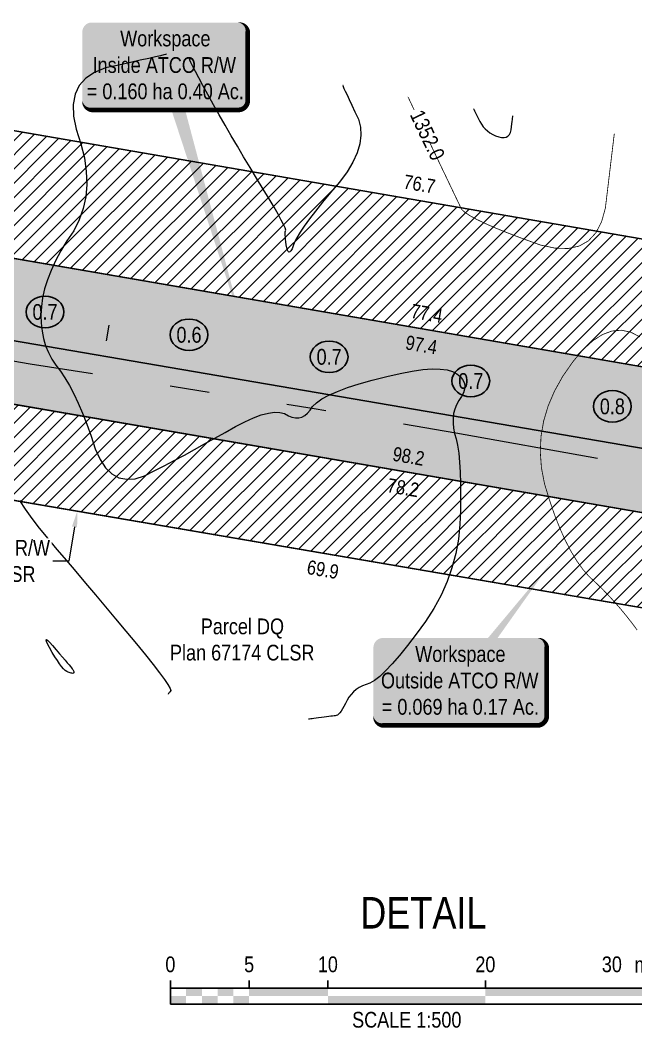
# Model space of a CAD drawing. Extents: x 602200 to 604568, y 5669458 to 5671879.
# Drawn here: x 603284.1 to 603323.1, y 5669473.9 to 5669537.9 of the extents above; entities that cross this region are included whole.
import ezdxf
from ezdxf.enums import TextEntityAlignment as Align

# ---------------------------------------------------------------- set-up
doc = ezdxf.new("R2010")
doc.units = 0
doc.header["$LTSCALE"] = 5
doc.header["$PDSIZE"] = 0.5
doc.linetypes.add('CENTERLINEX33', pattern=[6.5, 2.5, -1, 0.5, -1, 0.5, -1])
doc.layers.get('Defpoints').update_dxf_attribs({"color": 9})
for name, color, linetype in [('C-RW', 13, 'Continuous'), ('DETAIL-T', 7, 'Continuous'), ('F-RW', 190, 'Continuous'), ('L-TITLEDB-T', 4, 'Continuous'), ('P-ELEVATION', 7, 'Continuous'), ('P-TEMP WITHIN RW-H', 254, 'Continuous'), ('P-TEMP WITHIN-BLACK', 5, 'Continuous'), ('P-TEMP-ATCO PIPELINES', 104, 'Continuous'), ('P-TEMP-ATCO PIPELINES-H', 71, 'Continuous'), ('P-TEMP-BLOCKS', 250, 'Continuous')]:
    doc.layers.add(name, color=color, linetype=linetype)
for name, color, linetype, lineweight in [('C-RW-T', 13, 'Continuous', 9), ('EXISTING PIPE (EXIST OR HP)', 240, 'CENTERLINEX33', 20), ('F-RW-T', 190, 'Continuous', 9)]:
    doc.layers.add(name, color=color, linetype=linetype, lineweight=lineweight)
doc.layers.add('C-TOPO-MAJR', color=7, linetype='Continuous', lineweight=15, true_color=0xd3aa5f)
doc.layers.add('C-TOPO-MINR', color=7, linetype='Continuous', lineweight=13, true_color=0xe9d5af)
doc.layers.add('C-TOPO-MAJR-TEXT', color=7, linetype='Continuous', true_color=0x644b1b)
doc.styles.add('1.0', font='ARIALN.TTF', dxfattribs={"height": 1})
doc.styles.add('80', font='ARIALN.TTF', dxfattribs={"height": 10})
doc.styles.add('80CG', font='ARIALN.TTF', dxfattribs={"height": 10})
doc.styles.add('80L', font='ARIALN.TTF', dxfattribs={"height": 10})
doc.dimstyles.new('Compass 500', dxfattribs={"dimscale": 0.5, "dimtxt": 0.9, "dimasz": 2, "dimexe": 0.2, "dimexo": 0.0625, "dimgap": 0.5, "dimtad": 0, "dimtih": 1, "dimtoh": 1, "dimzin": 0, "dimdsep": 46, "dimtxsty": '1.0', "dimcen": 0.1, "dimse1": 1, "dimse2": 1, "dimclrd": 256, "dimclrt": 256, "dimaunit": 1, "dimadec": 4, "dimazin": 0, "dimtfac": 0.06, "dimtofl": 0, "dimtmove": 0, "dimatfit": 0, "dimfxl": 0.2, "dimtolj": 1, "dimtzin": 0, "dimlwd": -1, "dimarcsym": 0})

# ---------------------------------------------------------------- blocks, each defined once
blk = doc.blocks.new('*U71')
h = blk.add_hatch(color=255)
edge = h.paths.add_edge_path()
edge.add_line((-46.5, -28.5), (46.5, -28.5))
edge.add_arc((46.5, -22.5), 6, 270, 360)
edge.add_line((52.5, -22.5), (52.5, 21))
edge.add_arc((46.5, 21), 6, 0, 90)
edge.add_line((46.5, 27), (-46.5, 27))
edge.add_arc((-46.5, 21), 6, 90, 180)
edge.add_line((-52.5, 21), (-52.5, -22.5))
edge.add_arc((-46.5, -22.5), 6, 180, 270)
at = {"color": 8, "true_color": 0x787878, "flags": 128}
blk.add_lwpolyline([(-46.5, -28.5, 3, 3, 0), (46.5, -28.5, 3, 3, 0.414214), (52.5, -22.5, 3, 3, 0), (52.5, 21, 3, 0, 0.414214), (46.5, 27, 0, 0, 0), (-46.5, 27, 0, 0, 0.414214), (-52.5, 21, 0, 0, 0), (-52.5, -22.5, 0, 3, 0.414214)], format="xyseb", close=True, dxfattribs=at)
blk.add_lwpolyline([(50.38, -170.34, 0, 10, 0), (0, 0, 5, 5, 0)], format="xyseb", dxfattribs=at)
at = {"color": 8, "true_color": 0x787878, "style": '80'}
blk.add_attdef('ENTER_TEXT_001', (-35.99, -5), '', height=10, dxfattribs=at)
blk = doc.blocks.new('*U36')
at = {"color": 0}
for p, q in [((-150, 0), (-150, 15)), ((-100, 10), (-100, 15)), ((-50, 10), (-50, 15)), ((50, 10), (50, 15)), ((150.24, 0), (150.24, 15)), ((-150, 10), (150.24, 10)), ((-150, 0), (150.24, 0))]:
    blk.add_line(p, q, dxfattribs=at)
for points in [[(-140, 10), (-130, 10), (-140, 5), (-130, 5)], [(-120, 10), (-110, 10), (-120, 5), (-110, 5)], [(-100, 10), (-50, 10), (-100, 5), (-50, 5)], [(50, 10), (150.24, 10), (50, 5), (150.24, 5)], [(-150, 5), (-140, 5), (-150, 0), (-140, 0)], [(-130, 5), (-120, 5), (-130, 0), (-120, 0)], [(-110, 5), (-100, 5), (-110, 0), (-100, 0)], [(-50, 5), (50, 5), (-50, 0), (50, 0)]]:
    blk.add_solid(points, dxfattribs=at)
at = {"color": 0, "style": '80'}
blk.add_text('metres', height=10, dxfattribs=at).set_placement((162.24, 20), align=Align.CENTER)
at = {"color": 0, "char_height": 10, "style": '80'}
for s, insert, attachment_point in [('0', (-150, 30.21), 2), ('5', (-100, 30.21), 2), ('10', (-50, 30.21), 2), ('20', (50, 30.21), 2), ('30', (136.7, 30.22), 3), ('SCALE 1:500', (0.12, -5), 2)]:
    blk.add_mtext(s, dxfattribs=dict(at, insert=insert, attachment_point=attachment_point))
blk = doc.blocks.new('*D68')
at = {"layer": 'C-RW-T', "transparency": 16777216}
for p, q in [((603249.305, 5669529.665), (603249.475, 5669530.651)), ((603247.412, 5669518.692), (603246.019, 5669510.611)), ((603246.019, 5669510.611), (603245.019, 5669510.611))]:
    blk.add_line(p, q, dxfattribs=at)
for points in [[(603249.141, 5669529.693), (603249.469, 5669529.637), (603249.135, 5669528.68)], [(603247.248, 5669518.72), (603247.577, 5669518.663), (603247.582, 5669519.677)]]:
    blk.add_solid(points, dxfattribs=at)
at = {"layer": 'Defpoints', "color": 0, "transparency": 16777216}
for p in [(603249.135, 5669528.68), (603330.306, 5669514.68), (603328.753, 5669505.677)]:
    blk.add_point(p, dxfattribs=at)
at = {"layer": 'C-RW-T', "transparency": 16777216, "insert": (603240.236, 5669510.611), "char_height": 1, "attachment_point": 5, "style": '1.0', "bg_fill": 3, "box_fill_scale": 1.1, "bg_fill_color": 256, "bg_fill_true_color": 13158600, "bg_fill_transparency": 0}
blk.add_mtext('\\A1;ATCO\\P9.14 P/L R/W\\PPlan 41153 CLSR', dxfattribs=at)
blk = doc.blocks.new('*D69')
at = {"layer": 'Defpoints', "color": 0, "transparency": 16777216}
for p in [(603276.894, 5669518.657), (603275.202, 5669508.805), (603287.698, 5669506.659)]:
    blk.add_point(p, dxfattribs=at)
at = {"layer": 'F-RW-T', "transparency": 16777216}
for p, q in [((603289.559, 5669517.496), (603289.728, 5669518.482)), ((603287.528, 5669505.673), (603287.156, 5669503.507)), ((603287.156, 5669503.507), (603286.156, 5669503.507))]:
    blk.add_line(p, q, dxfattribs=at)
for points in [[(603289.395, 5669517.525), (603289.723, 5669517.468), (603289.39, 5669516.511)], [(603287.364, 5669505.702), (603287.693, 5669505.645), (603287.698, 5669506.659)]]:
    blk.add_solid(points, dxfattribs=at)
at = {"layer": 'F-RW-T', "transparency": 16777216, "insert": (603280.465, 5669503.507), "char_height": 1, "attachment_point": 5, "style": '1.0', "bg_fill": 3, "box_fill_scale": 1.1, "bg_fill_color": 256, "bg_fill_true_color": 13158600, "bg_fill_transparency": 0}
blk.add_mtext('\\A1;10.00 Sewer P/L R/W\\PPlan 67701 CLSR', dxfattribs=at)
blk = doc.blocks.new('*U44')
at = {"layer": 'P-ELEVATION'}
h = blk.add_hatch(color=111, dxfattribs=at)
h.dxf.hatch_style = 1
edge = h.paths.add_edge_path()
edge.add_ellipse((0, 0), major_axis=(-12, 0), ratio=0.833333, start_angle=0, end_angle=360)
at = {"layer": 'P-ELEVATION', "color": 7, "flags": 128}
blk.add_lwpolyline([(0, 0, 12.5, 0, 0), (-9.49, -32.85, 0, 0, 0)], format="xyseb", dxfattribs=at)
at = {"layer": 'P-ELEVATION', "color": 7}
blk.add_ellipse((0, 0), major_axis=(-12, 0), ratio=0.833333, dxfattribs=at)
at = {"layer": 'P-ELEVATION', "style": '80'}
blk.add_attdef('ELEVATION', text='', height=10, dxfattribs=at).set_placement((0, 0), align=Align.MIDDLE_CENTER)
blk = doc.blocks.new('*U76')
h = blk.add_hatch(color=255)
edge = h.paths.add_edge_path()
edge.add_line((-49, -28.5), (49, -28.5))
edge.add_arc((49, -22.5), 6, 270, 360)
edge.add_line((55, -22.5), (55, 21))
edge.add_arc((49, 21), 6, 0, 90)
edge.add_line((49, 27), (-49, 27))
edge.add_arc((-49, 21), 6, 90, 180)
edge.add_line((-55, 21), (-55, -22.5))
edge.add_arc((-49, -22.5), 6, 180, 270)
at = {"color": 104, "flags": 128}
blk.add_lwpolyline([(58.11, 75.37, 0, 7.5, 0), (0, 0, 0, 0, 0)], format="xyseb", dxfattribs=at)
blk.add_lwpolyline([(-49, -28.5, 3, 3, 0), (49, -28.5, 3, 3, 0.414214), (55, -22.5, 3, 3, 0), (55, 21, 3, 0, 0.414214), (49, 27, 0, 0, 0), (-49, 27, 0, 0, 0.414214), (-55, 21, 0, 0, 0), (-55, -22.5, 0, 3, 0.414214)], format="xyseb", close=True, dxfattribs=at)
at = {"color": 104, "style": '80'}
blk.add_attdef('ENTER_TEXT_001', (-26.85, -4.92), '', height=10, dxfattribs=at)

msp = doc.modelspace()

# ---------------------------------------------------------------- hatches: boundary and pattern name
at = {"layer": 'P-TEMP WITHIN RW-H'}
h = msp.add_hatch(color=256, dxfattribs=at)
h.dxf.hatch_style = 1
h.paths.add_polyline_path([(603251.869, 5669528.208), (603250.317, 5669519.205), (603270.031, 5669515.805), (603347.082, 5669502.516), (603423.394, 5669502.723), (603425.638, 5669509.164), (603426.596, 5669511.902), (603406.596, 5669511.839), (603347.85, 5669511.654), (603271.581, 5669524.808)])
at = {"layer": 'P-TEMP-ATCO PIPELINES-H'}
h = msp.add_hatch(dxfattribs=at)
h.set_pattern_fill('ANSI31', color=256, scale=0.2)
h.paths.add_polyline_path([(603271.581, 5669524.808), (603347.85, 5669511.654), (603406.596, 5669511.839), (603409.396, 5669519.848), (603399.396, 5669519.816), (603348.522, 5669519.656), (603272.938, 5669532.692)])
h = msp.add_hatch(dxfattribs=at)
h.set_pattern_fill('ANSI31', color=256, scale=0.2)
h.paths.add_polyline_path([(603402.13, 5669498.873), (603403.406, 5669502.708), (603347.082, 5669502.516), (603270.031, 5669515.805), (603269.008, 5669509.863), (603337.907, 5669498.07)])

# ---------------------------------------------------------------- linework, layer by layer
at = {"layer": 'C-RW'}
for points in [[(603434.463, 5669511.927), (603347.85, 5669511.654), (603237.077, 5669530.759)], [(603434.491, 5669502.791), (603347.082, 5669502.516), (603235.578, 5669521.747)]]:
    msp.add_lwpolyline(points, dxfattribs=at)
at = {"layer": 'C-TOPO-MAJR', "const_width": 0.05, "flags": 128}
for points in [[(603308.707, 5669532.969), (603308.707, 5669532.969), (603308.707, 5669532.969), (603308.707, 5669532.969), (603308.706, 5669532.968), (603308.705, 5669532.968), (603308.704, 5669532.967), (603308.702, 5669532.967), (603308.701, 5669532.966), (603308.699, 5669532.965), (603308.745, 5669532.865), (603308.838, 5669532.665), (603308.98, 5669532.366), (603309.169, 5669531.967), (603309.406, 5669531.468), (603309.69, 5669530.87), (603310.023, 5669530.173), (603310.403, 5669529.376), (603310.745, 5669528.658), (603311.05, 5669528.019), (603311.317, 5669527.46), (603311.546, 5669526.98), (603311.737, 5669526.579), (603311.891, 5669526.257), (603312.006, 5669526.014), (603312.084, 5669525.851), (603312.284, 5669525.661), (603312.606, 5669525.443), (603313.049, 5669525.199), (603313.614, 5669524.928), (603314.301, 5669524.629), (603315.11, 5669524.304), (603316.041, 5669523.952), (603317.093, 5669523.572), (603318.03, 5669523.371), (603318.851, 5669523.349), (603319.555, 5669523.505), (603320.145, 5669523.84), (603320.618, 5669524.353), (603320.975, 5669525.045), (603321.216, 5669525.915), (603321.342, 5669526.963), (603321.452, 5669527.881), (603321.546, 5669528.668), (603321.624, 5669529.323), (603321.687, 5669529.847), (603321.734, 5669530.241), (603321.766, 5669530.503), (603321.781, 5669530.634), (603321.781, 5669530.634)], [(603323.236, 5669499.119), (603322.886, 5669499.59), (603322.526, 5669500.048), (603322.159, 5669500.493), (603321.782, 5669500.924), (603321.396, 5669501.342), (603321.002, 5669501.747), (603320.599, 5669502.139), (603320.187, 5669502.517), (603319.787, 5669502.976), (603319.401, 5669503.515), (603319.027, 5669504.134), (603318.665, 5669504.833), (603318.317, 5669505.612), (603317.981, 5669506.471), (603317.658, 5669507.41), (603317.348, 5669508.43), (603317.157, 5669509.438), (603317.085, 5669510.434), (603317.132, 5669511.418), (603317.298, 5669512.391), (603317.584, 5669513.352), (603317.989, 5669514.301), (603318.513, 5669515.238), (603319.157, 5669516.163), (603319.791, 5669516.914), (603320.417, 5669517.489), (603321.033, 5669517.889), (603321.641, 5669518.113), (603322.24, 5669518.162), (603322.83, 5669518.036), (603323.411, 5669517.735)]]:
    msp.add_lwpolyline(points, dxfattribs=at)
at = {"layer": 'C-TOPO-MINR', "flags": 128}
for points in [[(603293.361, 5669535.71), (603293.361, 5669535.71), (603293.36, 5669535.709), (603293.357, 5669535.707), (603293.353, 5669535.704), (603293.348, 5669535.701), (603293.341, 5669535.696), (603293.333, 5669535.69), (603293.324, 5669535.684), (603293.313, 5669535.676), (603293.199, 5669535.646), (603292.981, 5669535.594), (603292.658, 5669535.52), (603292.232, 5669535.423), (603291.702, 5669535.304), (603291.069, 5669535.163), (603290.331, 5669535), (603289.49, 5669534.814), (603288.792, 5669534.536), (603288.238, 5669534.165), (603287.828, 5669533.702), (603287.561, 5669533.145), (603287.439, 5669532.497), (603287.46, 5669531.755), (603287.625, 5669530.922), (603287.933, 5669529.995), (603288.149, 5669529.103), (603288.271, 5669528.246), (603288.299, 5669527.424), (603288.235, 5669526.636), (603288.077, 5669525.882), (603287.826, 5669525.164), (603287.481, 5669524.48), (603287.043, 5669523.83), (603286.657, 5669523.194), (603286.322, 5669522.572), (603286.038, 5669521.963), (603285.807, 5669521.368), (603285.626, 5669520.787), (603285.498, 5669520.219), (603285.42, 5669519.664), (603285.395, 5669519.123), (603285.409, 5669518.604), (603285.463, 5669518.105), (603285.558, 5669517.629), (603285.692, 5669517.173), (603285.866, 5669516.739), (603286.081, 5669516.326), (603286.335, 5669515.935), (603286.629, 5669515.565), (603286.92, 5669515.14), (603287.206, 5669514.66), (603287.488, 5669514.125), (603287.766, 5669513.535), (603288.041, 5669512.89), (603288.311, 5669512.189), (603288.577, 5669511.434), (603288.839, 5669510.624), (603289.147, 5669509.955), (603289.501, 5669509.427), (603289.901, 5669509.041), (603290.347, 5669508.796), (603290.839, 5669508.693), (603291.377, 5669508.731), (603291.961, 5669508.91), (603292.59, 5669509.231), (603293.223, 5669509.559), (603293.858, 5669509.893), (603294.497, 5669510.234), (603295.138, 5669510.582), (603295.782, 5669510.937), (603296.429, 5669511.298), (603297.079, 5669511.666), (603297.732, 5669512.041), (603298.333, 5669512.352), (603298.883, 5669512.599), (603299.381, 5669512.781), (603299.827, 5669512.9), (603300.222, 5669512.954), (603300.565, 5669512.944), (603300.857, 5669512.871), (603301.097, 5669512.733), (603301.326, 5669512.642), (603301.544, 5669512.598), (603301.752, 5669512.601), (603301.949, 5669512.651), (603302.135, 5669512.748), (603302.311, 5669512.892), (603302.476, 5669513.083), (603302.63, 5669513.321), (603302.881, 5669513.559), (603303.228, 5669513.797), (603303.672, 5669514.036), (603304.213, 5669514.275), (603304.85, 5669514.514), (603305.585, 5669514.753), (603306.415, 5669514.993), (603307.343, 5669515.233), (603308.187, 5669515.423), (603308.949, 5669515.565), (603309.629, 5669515.658), (603310.225, 5669515.701), (603310.739, 5669515.696), (603311.17, 5669515.641), (603311.518, 5669515.537), (603311.784, 5669515.385), (603311.994, 5669515.219), (603312.149, 5669515.04), (603312.248, 5669514.849), (603312.291, 5669514.644), (603312.28, 5669514.427), (603312.212, 5669514.196), (603312.09, 5669513.953), (603311.911, 5669513.697), (603311.768, 5669513.43), (603311.661, 5669513.152), (603311.588, 5669512.865), (603311.551, 5669512.566), (603311.548, 5669512.258), (603311.582, 5669511.938), (603311.65, 5669511.609), (603311.753, 5669511.269), (603311.84, 5669510.853), (603311.911, 5669510.361), (603311.965, 5669509.793), (603312.003, 5669509.149), (603312.024, 5669508.43), (603312.029, 5669507.634), (603312.018, 5669506.763), (603311.99, 5669505.816), (603311.891, 5669504.885), (603311.721, 5669503.973), (603311.48, 5669503.077), (603311.168, 5669502.198), (603310.785, 5669501.337), (603310.331, 5669500.493), (603309.806, 5669499.665), (603309.211, 5669498.856), (603308.659, 5669498.137), (603308.151, 5669497.511), (603307.687, 5669496.975), (603307.268, 5669496.532), (603306.892, 5669496.18), (603306.561, 5669495.92), (603306.273, 5669495.751), (603306.03, 5669495.674), (603305.804, 5669495.58), (603305.596, 5669495.47), (603305.406, 5669495.343), (603305.234, 5669495.199), (603305.079, 5669495.038), (603304.942, 5669494.861), (603304.823, 5669494.667), (603304.722, 5669494.457), (603304.625, 5669494.271), (603304.533, 5669494.111), (603304.445, 5669493.977), (603304.362, 5669493.867), (603304.283, 5669493.783), (603304.209, 5669493.724), (603304.14, 5669493.691), (603304.075, 5669493.682), (603303.995, 5669493.672), (603303.901, 5669493.66), (603303.791, 5669493.646), (603303.667, 5669493.63), (603303.527, 5669493.612), (603303.373, 5669493.592), (603303.204, 5669493.571), (603303.02, 5669493.547), (603302.859, 5669493.526), (603302.721, 5669493.509), (603302.606, 5669493.494), (603302.514, 5669493.482), (603302.445, 5669493.473), (603302.399, 5669493.467), (603302.376, 5669493.465), (603302.376, 5669493.465)], [(603304.57, 5669533.708), (603304.57, 5669533.708), (603304.57, 5669533.708), (603304.569, 5669533.707), (603304.567, 5669533.706), (603304.565, 5669533.705), (603304.562, 5669533.704), (603304.558, 5669533.702), (603304.554, 5669533.701), (603304.55, 5669533.699), (603304.574, 5669533.638), (603304.627, 5669533.517), (603304.709, 5669533.338), (603304.82, 5669533.1), (603304.959, 5669532.803), (603305.128, 5669532.448), (603305.325, 5669532.033), (603305.551, 5669531.559), (603305.678, 5669531.061), (603305.705, 5669530.539), (603305.633, 5669529.993), (603305.461, 5669529.423), (603305.19, 5669528.828), (603304.82, 5669528.21), (603304.35, 5669527.568), (603303.781, 5669526.902), (603303.272, 5669526.29), (603302.824, 5669525.731), (603302.437, 5669525.227), (603302.11, 5669524.777), (603301.844, 5669524.38), (603301.638, 5669524.038), (603301.493, 5669523.749), (603301.408, 5669523.515), (603301.33, 5669523.334), (603301.259, 5669523.208), (603301.194, 5669523.136), (603301.136, 5669523.119), (603301.084, 5669523.155), (603301.039, 5669523.246), (603301, 5669523.391), (603300.968, 5669523.59), (603300.942, 5669523.771), (603300.922, 5669523.934), (603300.908, 5669524.078), (603300.901, 5669524.204), (603300.899, 5669524.311), (603300.903, 5669524.401), (603300.914, 5669524.471), (603300.931, 5669524.524), (603300.892, 5669524.656), (603300.799, 5669524.868), (603300.65, 5669525.159), (603300.447, 5669525.53), (603300.188, 5669525.981), (603299.875, 5669526.511), (603299.506, 5669527.121), (603299.082, 5669527.811), (603298.666, 5669528.495), (603298.259, 5669529.174), (603297.859, 5669529.847), (603297.468, 5669530.514), (603297.085, 5669531.176), (603296.71, 5669531.833), (603296.343, 5669532.484), (603295.984, 5669533.129), (603295.674, 5669533.694), (603295.411, 5669534.179), (603295.196, 5669534.585), (603295.03, 5669534.91), (603294.911, 5669535.155), (603294.841, 5669535.32), (603294.818, 5669535.406), (603294.844, 5669535.411), (603294.866, 5669535.416), (603294.885, 5669535.419), (603294.901, 5669535.423), (603294.914, 5669535.425), (603294.923, 5669535.427), (603294.93, 5669535.429), (603294.933, 5669535.429), (603294.933, 5669535.429)], [(603312.853, 5669532.229), (603312.853, 5669532.229), (603312.864, 5669532.206), (603312.886, 5669532.16), (603312.918, 5669532.092), (603312.962, 5669532), (603313.016, 5669531.886), (603313.082, 5669531.749), (603313.158, 5669531.589), (603313.245, 5669531.406), (603313.347, 5669531.238), (603313.462, 5669531.082), (603313.592, 5669530.941), (603313.736, 5669530.813), (603313.894, 5669530.7), (603314.067, 5669530.6), (603314.253, 5669530.514), (603314.454, 5669530.441), (603314.633, 5669530.403), (603314.789, 5669530.398), (603314.924, 5669530.428), (603315.036, 5669530.491), (603315.126, 5669530.589), (603315.195, 5669530.72), (603315.241, 5669530.886), (603315.264, 5669531.085), (603315.285, 5669531.26), (603315.303, 5669531.409), (603315.318, 5669531.534), (603315.33, 5669531.633), (603315.339, 5669531.708), (603315.345, 5669531.758), (603315.348, 5669531.783), (603315.348, 5669531.783)], [(603284.034, 5669507.355), (603284.398, 5669506.797), (603284.817, 5669506.207), (603285.292, 5669505.585), (603285.824, 5669504.932), (603286.411, 5669504.247), (603287.007, 5669503.548), (603287.614, 5669502.835), (603288.23, 5669502.106), (603288.855, 5669501.364), (603289.491, 5669500.607), (603290.136, 5669499.836), (603290.79, 5669499.05), (603291.454, 5669498.249), (603292.03, 5669497.543), (603292.519, 5669496.931), (603292.919, 5669496.412), (603293.232, 5669495.988), (603293.457, 5669495.658), (603293.594, 5669495.421), (603293.643, 5669495.279), (603293.605, 5669495.23), (603293.571, 5669495.188), (603293.542, 5669495.152), (603293.518, 5669495.121), (603293.499, 5669495.097), (603293.484, 5669495.079), (603293.475, 5669495.067), (603293.47, 5669495.061), (603293.47, 5669495.061)], [(603286.117, 5669497.697), (603285.94, 5669498.005), (603285.814, 5669498.24), (603285.74, 5669498.404), (603285.717, 5669498.494), (603285.745, 5669498.512), (603285.824, 5669498.458), (603285.955, 5669498.331), (603286.137, 5669498.132), (603286.37, 5669497.86), (603286.579, 5669497.616), (603286.765, 5669497.399), (603286.927, 5669497.209), (603287.066, 5669497.046), (603287.181, 5669496.911), (603287.272, 5669496.804), (603287.34, 5669496.723), (603287.384, 5669496.67), (603287.42, 5669496.621), (603287.449, 5669496.576), (603287.471, 5669496.535), (603287.485, 5669496.499), (603287.491, 5669496.466), (603287.49, 5669496.438), (603287.482, 5669496.414), (603287.466, 5669496.393), (603287.441, 5669496.38), (603287.408, 5669496.374), (603287.366, 5669496.376), (603287.316, 5669496.384), (603287.258, 5669496.4), (603287.19, 5669496.422), (603287.115, 5669496.452), (603287.031, 5669496.489), (603286.935, 5669496.56), (603286.827, 5669496.664), (603286.708, 5669496.803), (603286.578, 5669496.975), (603286.436, 5669497.182), (603286.282, 5669497.422), (603286.117, 5669497.697)]]:
    msp.add_lwpolyline(points, dxfattribs=at)
at = {"layer": 'EXISTING PIPE (EXIST OR HP)', "flags": 128}
msp.add_lwpolyline([(603244.317, 5669523.068), (603252.74, 5669521.6), (603260.01, 5669520.407), (603267.353, 5669519.159), (603275.533, 5669517.587), (603284.705, 5669516.037), (603293.843, 5669514.585), (603302.736, 5669513.186), (603311.726, 5669511.654), (603320.711, 5669510.04), (603329.414, 5669508.541), (603337.772, 5669507.005), (603342.204, 5669506.203), (603345.115, 5669505.665), (603346.847, 5669505.334), (603347.791, 5669505.312), (603348.522, 5669505.593), (603349.128, 5669506.272), (603350.029, 5669506.696), (603351.248, 5669506.783), (603352.598, 5669506.871), (603354.111, 5669506.983), (603355.207, 5669506.979), (603356.072, 5669506.582), (603356.94, 5669505.989), (603358.317, 5669505.993), (603362.612, 5669506.182), (603366.975, 5669506.363), (603374.092, 5669506.776), (603382.324, 5669507.376), (603397.541, 5669508.443), (603406.034, 5669508.945), (603415.195, 5669509.63), (603427.341, 5669510.597)], dxfattribs=at)
at = {"layer": 'F-RW'}
msp.add_lwpolyline([(603234.579, 5669515.738), (603238.144, 5669515.146), (603337.907, 5669498.07), (603422.129, 5669499.124), (603425.638, 5669509.164), (603338.694, 5669508.076), (603239.83, 5669524.997, 0.001187), (603239.784, 5669525.005), (603236.218, 5669525.598)], format="xyb", dxfattribs=at)
at = {"layer": 'P-TEMP WITHIN-BLACK', "flags": 128}
msp.add_lwpolyline([(603251.869, 5669528.208), (603250.317, 5669519.205), (603270.031, 5669515.805), (603347.082, 5669502.516), (603423.394, 5669502.723), (603425.638, 5669509.164), (603426.596, 5669511.902), (603406.596, 5669511.839), (603347.85, 5669511.654), (603271.581, 5669524.808)], close=True, dxfattribs=at)
at = {"layer": 'P-TEMP-ATCO PIPELINES', "flags": 128}
for points in [[(603271.581, 5669524.808), (603347.85, 5669511.654), (603406.596, 5669511.839), (603409.396, 5669519.848), (603399.396, 5669519.816), (603348.522, 5669519.656), (603272.938, 5669532.692), (603271.581, 5669524.808)], [(603402.13, 5669498.873), (603403.406, 5669502.708), (603347.082, 5669502.516), (603270.031, 5669515.805), (603269.008, 5669509.863), (603337.907, 5669498.07)]]:
    msp.add_lwpolyline(points, close=True, dxfattribs=at)

# ---------------------------------------------------------------- block references
at = {"layer": 'DETAIL-T', "xscale": 0.09995214000000009, "yscale": 0.09995214000000009, "zscale": 0.09995214000000009}
msp.add_blockref('*U36', (603308.601, 5669475.376), dxfattribs=at)
at = {"layer": 'P-TEMP-BLOCKS', "color": 3}
ref = msp.add_blockref('*U71', (603293.272, 5669535.001), dxfattribs=dict(at, xscale=0.1, yscale=0.1, zscale=0.1))
ref.add_attrib('ENTER_TEXT_001', 'Workspace', (603290.424, 5669536.187), dxfattribs={"layer": '0', "color": 8, "true_color": 0x787878, "height": 1, "style": '80'})
ref.add_attrib('ENTER_TEXT_002', 'Inside ATCO R/W', (603288.671, 5669534.502), dxfattribs={"layer": '0', "color": 8, "true_color": 0x787878, "height": 1, "style": '80'})
ref.add_attrib('ENTER_TEXT_003', '= 0.160 ha 0.40 Ac.', (603288.305, 5669532.832), dxfattribs={"layer": '0', "color": 8, "true_color": 0x787878, "height": 1, "style": '80'})
ref = msp.add_blockref('*U76', (603311.996, 5669495.916), dxfattribs=dict(at, xscale=0.1000000000000002, yscale=0.1000000000000002, zscale=0.1000000000000002))
ref.add_attrib('ENTER_TEXT_001', 'Workspace', (603309.148, 5669497.102), dxfattribs={"layer": '0', "color": 104, "height": 1, "style": '80'})
ref.add_attrib('ENTER_TEXT_002', 'Outside ATCO R/W', (603306.975, 5669495.418), dxfattribs={"layer": '0', "color": 104, "height": 1, "style": '80'})
ref.add_attrib('ENTER_TEXT_003', '= 0.069 ha 0.17 Ac.', (603307.029, 5669493.747), dxfattribs={"layer": '0', "color": 104, "height": 1, "style": '80'})

# ---------------------------------------------------------------- texts
at = {"layer": 'DETAIL-T', "color": 3, "insert": (603309.666, 5669481.168), "char_height": 1.999, "width": 22.37509, "attachment_point": 5, "style": '80CG'}
msp.add_mtext('DETAIL', dxfattribs=at)
at = {"layer": 'L-TITLEDB-T', "insert": (603252.297, 5669499.857), "char_height": 1, "attachment_point": 1, "style": '80L'}
msp.add_mtext_dynamic_manual_height_columns('\\pi43.243;Parcel DQ\\P\\pi41.288;Plan 67174 CLSR', width=91.64161, gutter_width=50, heights=[0], dxfattribs=at)
at = {"layer": 'P-TEMP WITHIN-BLACK', "style": '80L'}
for s, p in [('97.4', (603309.543, 5669517.233)), ('98.2', (603308.729, 5669510.158))]:
    msp.add_text(s, height=0.9, rotation=350.2141, dxfattribs=at).set_placement(p, align=Align.MIDDLE)
at = {"layer": 'P-TEMP-ATCO PIPELINES', "style": '80L'}
for s, rotation, p in [('76.7', 350.2141, (603309.421, 5669527.443)), ('77.4', 350.2141, (603309.887, 5669519.229)), ('78.2', 350.2141, (603308.384, 5669508.163)), ('69.9', 350.28718, (603303.287, 5669502.968))]:
    msp.add_text(s, height=0.9, rotation=rotation, dxfattribs=at).set_placement(p, align=Align.MIDDLE)

# ---------------------------------------------------------------- next in the draw order: texts
at = {"layer": 'C-TOPO-MAJR-TEXT', "insert": (603309.642, 5669532.26, 1352), "char_height": 0.95, "width": 1.8793, "attachment_point": 1, "rotation": 295.50091, "style": '80L', "bg_fill": 3, "box_fill_scale": 1.15, "bg_fill_color": 256, "bg_fill_transparency": 0}
msp.add_mtext('1352.0', dxfattribs=at)

# ---------------------------------------------------------------- next in the draw order: dimensions: what is measured, and where the dimension line sits
at = {"layer": 'C-RW-T'}
dim = msp.add_linear_dim(base=(603249.135, 5669528.68), p1=(603328.753, 5669505.677), p2=(603330.306, 5669514.68), angle=80.2141, text='ATCO\\P9.14 P/L R/W\\PPlan 41153 CLSR', dimstyle='Compass 500', override={"dimtfill": 1}, dxfattribs=at)
dim.commit()
dim.dimension.update_dxf_attribs({"geometry": '*D68', "text_midpoint": (603240.236, 5669510.611), "dimtype": 161})

# ---------------------------------------------------------------- next in the draw order: block references
at = {"xscale": 0.1000000000000001, "yscale": 0.1000000000000001, "zscale": 0.1000000000000001}
for p, values in [((603294.792, 5669517.87), {'ELEVATION': '0.6'}), ((603303.685, 5669516.471), {'ELEVATION': '0.7'}), ((603312.675, 5669514.939), {'ELEVATION': '0.7'}), ((603321.66, 5669513.325), {'ELEVATION': '0.8'})]:
    msp.add_blockref('*U44', p, dxfattribs=at).add_auto_attribs(values)

# ---------------------------------------------------------------- next in the draw order: dimensions: what is measured, and where the dimension line sits
at = {"layer": 'F-RW-T'}
dim = msp.add_linear_dim(base=(603287.698, 5669506.659), p1=(603276.894, 5669518.657), p2=(603275.202, 5669508.805), angle=260.25521, text='10.00 Sewer P/L R/W\\PPlan 67701 CLSR', dimstyle='Compass 500', override={"dimtfill": 1}, dxfattribs=at)
dim.commit()
dim.dimension.update_dxf_attribs({"geometry": '*D69', "text_midpoint": (603280.465, 5669503.507), "dimtype": 161})

# ---------------------------------------------------------------- next in the draw order: block references
at = {"xscale": 0.1000000000000001, "yscale": 0.1000000000000001, "zscale": 0.1000000000000001}
msp.add_blockref('*U44', (603285.654, 5669519.322), dxfattribs=at).add_auto_attribs({'ELEVATION': '0.7'})

doc.saveas('drawing.dxf')
